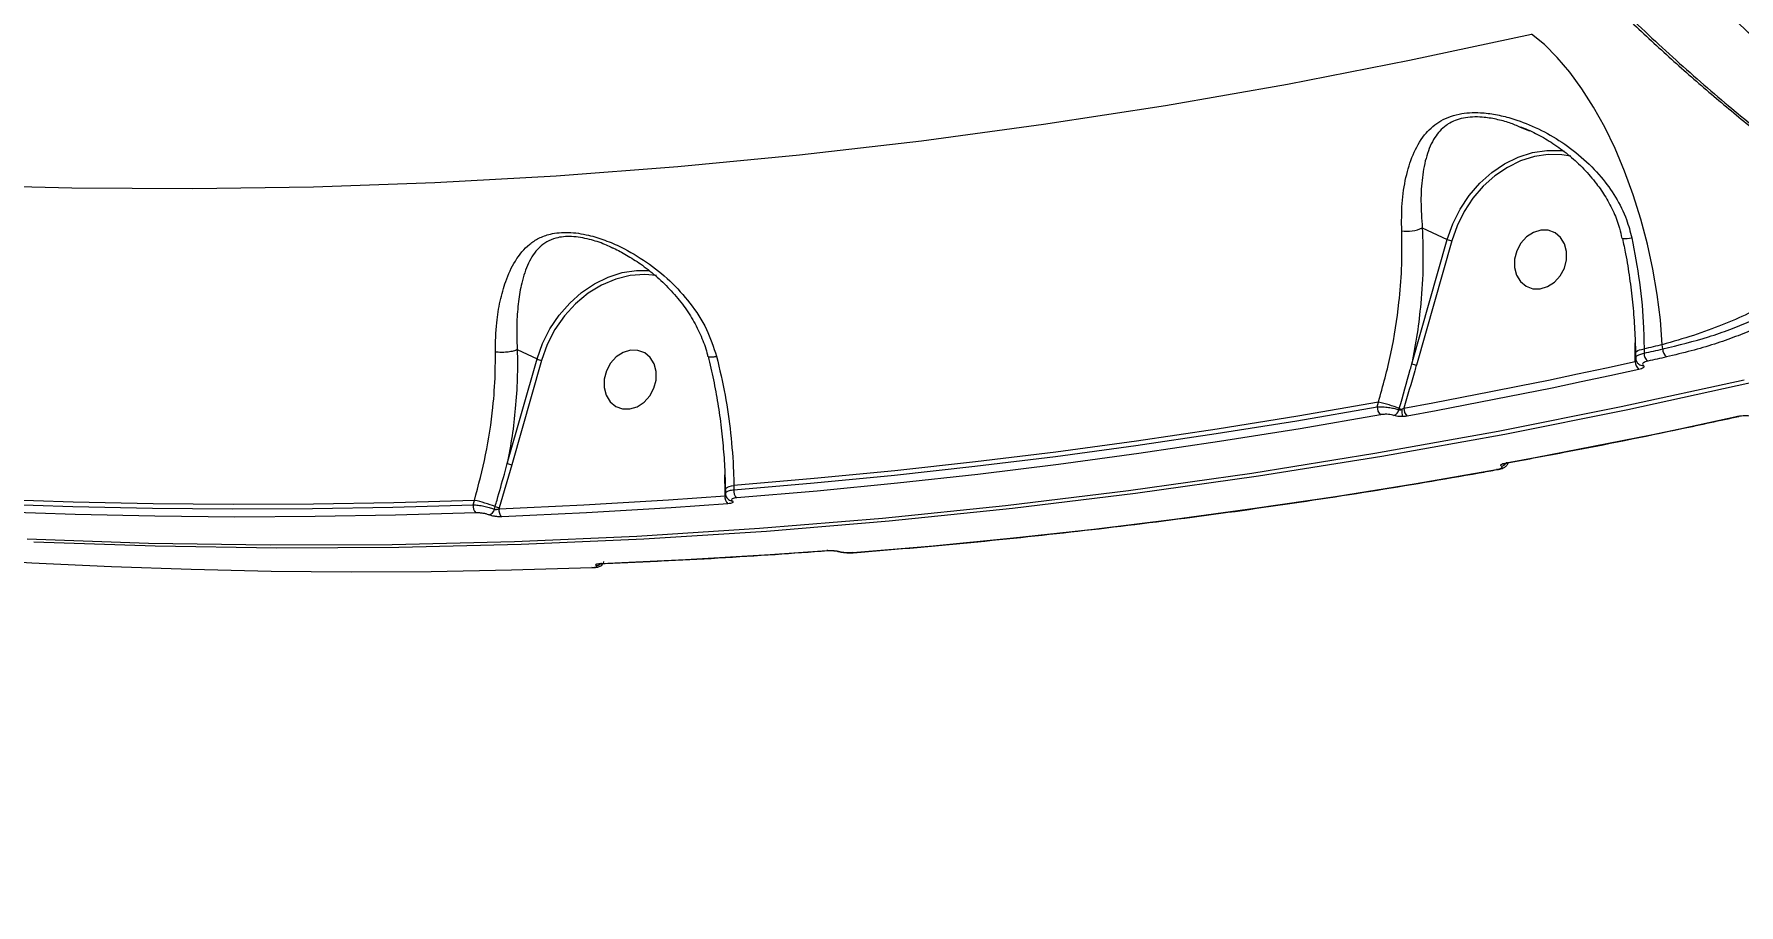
# Model space of a CAD drawing. Header units: millimetres. Extents: x -8607 to 7621, y -5747 to 4382.
# Drawn here: x 4934.5 to 5186.4, y -1204.7 to -1076 of the extents above; entities that cross this region are included whole.
import ezdxf

# ---------------------------------------------------------------- set-up
doc = ezdxf.new("R2010")
doc.units = ezdxf.units.MM
doc.layers.add('DIKOM_ОБЪЕКТ', color=7, linetype='Continuous')
doc.layers.add('DIKOM_РАЗМЕР_ОБЪЕКТА', color=7, linetype='Continuous')
doc.styles.add('style1', font='arial.ttf', dxfattribs={"width": 0.8})
doc.dimstyles.new('1-50', dxfattribs={"dimtxt": 300, "dimasz": 200, "dimexe": 100, "dimexo": 0, "dimgap": 100, "dimtad": 1, "dimtxsty": 'style1', "dimcen": 200, "dimclrd": 7, "dimclre": 7, "dimclrt": 7, "dimadec": 1, "dimazin": 2, "dimtfac": 1, "dimtmove": 0, "dimatfit": 2, "dimfxl": 0, "dimlwd": 25, "dimlwe": 18, "dimarcsym": 0})

# ---------------------------------------------------------------- blocks, each defined once
blk = doc.blocks.new('*D11')
at = {"layer": 'Defpoints', "color": 0, "transparency": 16777216}
for p in [(7619.37, -165.15), (-6826.53, -739.39), (7619.37, -5647.14)]:
    blk.add_point(p, dxfattribs=at)
at = {"layer": 'DIKOM_РАЗМЕР_ОБЪЕКТА', "color": 7, "lineweight": 18, "transparency": 16777216}
for p, q in [((7619.37, -165.15), (7619.37, -5747.14)), ((-6826.53, -739.39), (-6826.53, -5747.14))]:
    blk.add_line(p, q, dxfattribs=at)
at = {"layer": 'DIKOM_РАЗМЕР_ОБЪЕКТА', "color": 7, "lineweight": 25, "transparency": 16777216}
blk.add_line((-6626.53, -5647.14), (7419.37, -5647.14), dxfattribs=at)
at = {"layer": 'DIKOM_РАЗМЕР_ОБЪЕКТА', "color": 7, "transparency": 16777216}
for points in [[(-6626.53, -5613.8), (-6626.53, -5680.47), (-6826.53, -5647.14)], [(7419.37, -5613.8), (7419.37, -5680.47), (7619.37, -5647.14)]]:
    blk.add_solid(points, dxfattribs=at)
at = {"layer": 'DIKOM_РАЗМЕР_ОБЪЕКТА', "color": 7, "transparency": 16777216, "insert": (396.42, -5393.96), "char_height": 300, "attachment_point": 5, "style": 'style1'}
blk.add_mtext('14400', dxfattribs=at)
blk = doc.blocks.new('*D13')
at = {"layer": 'Defpoints', "color": 0, "transparency": 16777216}
for p in [(-5326.53, -191.39), (6073.47, -191.39), (6073.47, -4959.53)]:
    blk.add_point(p, dxfattribs=at)
at = {"layer": 'DIKOM_РАЗМЕР_ОБЪЕКТА', "color": 7, "lineweight": 18, "transparency": 16777216}
for p, q in [((-5326.53, -191.39), (-5326.53, -5059.53)), ((6073.47, -191.39), (6073.47, -5059.53))]:
    blk.add_line(p, q, dxfattribs=at)
at = {"layer": 'DIKOM_РАЗМЕР_ОБЪЕКТА', "color": 7, "lineweight": 25, "transparency": 16777216}
blk.add_line((-5126.53, -4959.53), (5873.47, -4959.53), dxfattribs=at)
at = {"layer": 'DIKOM_РАЗМЕР_ОБЪЕКТА', "color": 7, "transparency": 16777216}
for points in [[(-5126.53, -4926.2), (-5126.53, -4992.86), (-5326.53, -4959.53)], [(5873.47, -4926.2), (5873.47, -4992.86), (6073.47, -4959.53)]]:
    blk.add_solid(points, dxfattribs=at)
at = {"layer": 'DIKOM_РАЗМЕР_ОБЪЕКТА', "color": 7, "transparency": 16777216, "insert": (373.47, -4706.36), "char_height": 300, "attachment_point": 5, "style": 'style1'}
blk.add_mtext('11400', dxfattribs=at)

msp = doc.modelspace()

# ---------------------------------------------------------------- linework, layer by layer
at = {"layer": 'DIKOM_ОБЪЕКТ', "color": 7, "linetype": 'Continuous', "lineweight": 15}
for p, q in [((5155.477, -1090.396), (5154.069, -1089.819)), ((5139.577, -1104.655), (5143.26, -1106.392)), ((5020.143, -1107.737), (5019.705, -1107.537)), ((5138.039, -1124.737), (5143.26, -1106.392)), ((5143.922, -1106.596), (5138.7, -1124.942)), ((5169.187, -1106.229), (5169.19, -1106.233)), ((5005.874, -1122.664), (5008.795, -1124.041)), ((5171.039, -1123.571), (5171.013, -1121.661)), ((5171.095, -1123.157), (5171.097, -1123.135)), ((5171.095, -1123.157), (5171.101, -1123.878)), ((5172.338, -1122.545), (5172.343, -1123.18)), ((5175.103, -1122.563), (5175.037, -1121.943)), ((5004.402, -1139.474), (5008.795, -1124.041)), ((5009.456, -1124.246), (5005.064, -1139.679)), ((5171.039, -1123.571), (5171.099, -1123.559)), ((5171.046, -1124.426), (5171.039, -1123.571)), ((5132.916, -1131.093), (5133.106, -1130.424)), ((5136.114, -1131.562), (5136.176, -1131.342)), ((5005.064, -1139.679), (5003.221, -1146.027)), ((5036.565, -1143.747), (5036.53, -1141.135)), ((5036.622, -1143.333), (5036.623, -1143.312)), ((5036.622, -1143.333), (5036.626, -1143.896)), ((5037.864, -1142.721), (5037.869, -1143.357)), ((4999.353, -1145.571), (4999.537, -1144.926)), ((5002.496, -1146.234), (5002.607, -1145.844)), ((5036.565, -1143.747), (5036.625, -1143.735)), ((5036.569, -1144.237), (5036.565, -1143.747)), ((5003.221, -1146.027), (5003.184, -1146.157))]:
    msp.add_line(p, q, dxfattribs=at)
at = {"layer": 'DIKOM_ОБЪЕКТ', "color": 7, "linetype": 'Continuous', "lineweight": 15, "flags": 128}
for points in [[(4922.269, -1098.325), (4940.05, -1098.775), (4957.881, -1098.863), (4975.756, -1098.59), (4993.67, -1097.955), (5011.617, -1096.959), (5029.591, -1095.602), (5047.586, -1093.884), (5065.597, -1091.806), (5083.618, -1089.369), (5101.643, -1086.573), (5119.667, -1083.42), (5137.683, -1079.909), (5155.686, -1076.043)], [(5175.037, -1121.943), (5174.753, -1118.267), (5174.289, -1114.539), (5173.647, -1110.792), (5172.835, -1107.06), (5171.859, -1103.377), (5170.729, -1099.777), (5169.455, -1096.293), (5168.048, -1092.956), (5166.521, -1089.797), (5164.889, -1086.844), (5163.165, -1084.125), (5161.367, -1081.664), (5159.509, -1079.484), (5157.61, -1077.605), (5155.686, -1076.043)], [(5143.26, -1106.392), (5144.07, -1104.096), (5145.159, -1101.912), (5146.502, -1099.888), (5148.071, -1098.068), (5149.83, -1096.493), (5151.741, -1095.196), (5153.764, -1094.206), (5155.852, -1093.544), (5157.961, -1093.226), (5160.045, -1093.257), (5160.586, -1093.324)], [(5161.509, -1094.069), (5160.198, -1093.86), (5158.177, -1093.829), (5156.132, -1094.138), (5154.107, -1094.78), (5152.146, -1095.74), (5150.292, -1096.997), (5148.586, -1098.525), (5147.066, -1100.289), (5145.763, -1102.252), (5144.707, -1104.37), (5143.922, -1106.596)], [(5153.205, -1109.286), (5153.19, -1110.52), (5153.488, -1111.658), (5154.074, -1112.609), (5154.902, -1113.296), (5155.902, -1113.662), (5156.996, -1113.679), (5158.094, -1113.344), (5159.107, -1112.686), (5159.953, -1111.756), (5160.563, -1110.631), (5160.889, -1109.402), (5160.903, -1108.168), (5160.605, -1107.03), (5160.019, -1106.078), (5159.192, -1105.392), (5158.191, -1105.026), (5157.098, -1105.009), (5156, -1105.344), (5154.987, -1106.002), (5154.141, -1106.932), (5153.53, -1108.057), (5153.205, -1109.286)], [(5008.795, -1124.041), (5009.612, -1121.758), (5010.705, -1119.588), (5012.05, -1117.578), (5013.617, -1115.772), (5015.373, -1114.209), (5017.278, -1112.922), (5019.293, -1111.941), (5021.373, -1111.285), (5023.473, -1110.969), (5025.331, -1110.981)], [(5026.438, -1111.701), (5024.701, -1111.545), (5022.558, -1111.701), (5020.416, -1112.229), (5018.324, -1113.115), (5016.336, -1114.339), (5014.497, -1115.871), (5012.853, -1117.673), (5011.443, -1119.703), (5010.302, -1121.912), (5009.456, -1124.246)], [(5018.712, -1127.029), (5018.698, -1128.263), (5018.996, -1129.402), (5019.582, -1130.353), (5020.409, -1131.04), (5021.41, -1131.406), (5022.504, -1131.422), (5023.601, -1131.088), (5024.614, -1130.429), (5025.46, -1129.5), (5026.071, -1128.375), (5026.397, -1127.146), (5026.411, -1125.912), (5026.113, -1124.773), (5025.527, -1123.822), (5024.7, -1123.135), (5023.699, -1122.769), (5022.605, -1122.753), (5021.508, -1123.087), (5020.495, -1123.746), (5019.649, -1124.675), (5019.038, -1125.8), (5018.712, -1127.029)], [(5171.097, -1123.135), (5171.13, -1123.04), (5171.24, -1122.921), (5171.423, -1122.809), (5171.672, -1122.707), (5171.98, -1122.618), (5172.338, -1122.545)], [(5175.037, -1121.943), (5174.7, -1122.018), (5174.363, -1122.094), (5174.025, -1122.169), (5173.688, -1122.245), (5173.35, -1122.32), (5173.013, -1122.395), (5172.675, -1122.47), (5172.338, -1122.545)], [(5172.343, -1123.18), (5172.688, -1123.103), (5173.033, -1123.026), (5173.378, -1122.949), (5173.723, -1122.873), (5174.068, -1122.795), (5174.413, -1122.718), (5174.758, -1122.641), (5175.103, -1122.563)], [(5203.63, -1123.911), (5188.136, -1127.578), (5169.965, -1131.551), (5151.78, -1135.175), (5133.587, -1138.448), (5115.39, -1141.369), (5097.196, -1143.937), (5079.011, -1146.152), (5060.838, -1148.013), (5042.685, -1149.519), (5024.556, -1150.67), (5006.458, -1151.466), (4988.395, -1151.906), (4970.372, -1151.99), (4952.397, -1151.718), (4934.473, -1151.09)], [(5136.857, -1131.291), (5141.133, -1130.5), (5145.408, -1129.691), (5149.682, -1128.862), (5153.957, -1128.013), (5158.23, -1127.146), (5162.503, -1126.258), (5166.774, -1125.352), (5171.046, -1124.426)], [(5171.577, -1125.608), (5167.303, -1126.534), (5163.027, -1127.441), (5158.751, -1128.329), (5154.474, -1129.198), (5150.196, -1130.047), (5145.918, -1130.876), (5141.64, -1131.687), (5137.361, -1132.478)], [(5175.636, -1123.742), (5175.291, -1123.82), (5174.945, -1123.897), (5174.6, -1123.974), (5174.255, -1124.051), (5173.909, -1124.128), (5173.564, -1124.205), (5173.219, -1124.282), (5172.873, -1124.359)], [(4933.464, -1150.615), (4951.388, -1151.242), (4969.364, -1151.514), (4987.386, -1151.43), (5005.449, -1150.99), (5023.548, -1150.195), (5041.677, -1149.043), (5059.83, -1147.537), (5078.002, -1145.676), (5096.188, -1143.461), (5114.382, -1140.893), (5132.578, -1137.972), (5150.772, -1134.699), (5168.956, -1131.076), (5187.124, -1127.103)], [(5133.106, -1130.424), (5121.193, -1132.492), (5109.279, -1134.408), (5097.366, -1136.173), (5085.455, -1137.787), (5073.548, -1139.249), (5061.646, -1140.558), (5049.751, -1141.716), (5037.864, -1142.721)], [(5037.869, -1143.357), (5049.731, -1142.353), (5061.602, -1141.198), (5073.48, -1139.891), (5085.363, -1138.434), (5097.249, -1136.825), (5109.138, -1135.065), (5121.027, -1133.154), (5132.916, -1131.093)], [(5133.414, -1132.279), (5121.516, -1134.342), (5109.616, -1136.254), (5097.718, -1138.015), (5085.821, -1139.625), (5073.929, -1141.085), (5062.041, -1142.392), (5050.161, -1143.548), (5038.289, -1144.553)], [(5151.983, -1139.372), (5156.262, -1138.582), (5160.54, -1137.771), (5164.818, -1136.942), (5169.096, -1136.092), (5173.373, -1135.224), (5177.649, -1134.336), (5181.924, -1133.429), (5186.199, -1132.502)], [(5186.349, -1132.519), (5186.293, -1132.524), (5186.199, -1132.502)], [(5055.431, -1152.636), (5067.304, -1151.632), (5079.184, -1150.476), (5091.072, -1149.168), (5102.964, -1147.709), (5114.861, -1146.099), (5126.759, -1144.337), (5138.659, -1142.425), (5150.557, -1140.363)], [(5150.698, -1140.379), (5150.652, -1140.383), (5150.557, -1140.363)], [(5152.127, -1139.39), (5152.078, -1139.394), (5151.983, -1139.372)], [(5036.623, -1143.312), (5036.656, -1143.216), (5036.766, -1143.097), (5036.949, -1142.985), (5037.198, -1142.883), (5037.506, -1142.794), (5037.864, -1142.721)], [(4999.537, -1144.926), (4987.648, -1145.287), (4975.776, -1145.494), (4963.923, -1145.546), (4952.089, -1145.445), (4940.277, -1145.189), (4928.487, -1144.779), (4916.722, -1144.215), (4904.982, -1143.496)], [(4904.987, -1144.144), (4916.703, -1144.86), (4928.445, -1145.422), (4940.212, -1145.83), (4952.001, -1146.086), (4963.811, -1146.187), (4975.641, -1146.135), (4987.488, -1145.93), (4999.353, -1145.571)], [(4999.741, -1146.769), (4987.866, -1147.128), (4976.009, -1147.334), (4964.169, -1147.386), (4952.349, -1147.284), (4940.55, -1147.028), (4928.774, -1146.619), (4917.023, -1146.057), (4905.297, -1145.341)], [(5003.184, -1146.157), (5007.351, -1145.983), (5011.52, -1145.79), (5015.691, -1145.579), (5019.864, -1145.348), (5024.038, -1145.099), (5028.214, -1144.83), (5032.391, -1144.543), (5036.569, -1144.237)], [(5036.989, -1145.435), (5032.808, -1145.741), (5028.627, -1146.028), (5024.448, -1146.297), (5020.271, -1146.547), (5016.095, -1146.778), (5011.92, -1146.989), (5007.747, -1147.182), (5003.576, -1147.357)], [(4922.44, -1153.425), (4934.166, -1154.141), (4945.917, -1154.703), (4957.693, -1155.112), (4969.492, -1155.367), (4981.312, -1155.469), (4993.151, -1155.417), (5005.009, -1155.212), (5016.884, -1154.853)], [(5018.198, -1154.251), (5022.369, -1154.077), (5026.542, -1153.884), (5030.716, -1153.672), (5034.892, -1153.442), (5039.07, -1153.192), (5043.249, -1152.923), (5047.429, -1152.636), (5051.611, -1152.33)], [(5051.74, -1152.349), (5051.708, -1152.351), (5051.611, -1152.33)], [(5053.279, -1152.466), (5053.381, -1152.487), (5053.521, -1152.486)], [(5055.552, -1152.655), (5055.528, -1152.656), (5055.431, -1152.636)], [(5016.991, -1154.872), (5016.981, -1154.872), (5016.884, -1154.853)], [(5018.313, -1154.272), (5018.296, -1154.272), (5018.198, -1154.251)]]:
    msp.add_lwpolyline(points, dxfattribs=at)
at = {"layer": 'DIKOM_ОБЪЕКТ', "color": 7, "linetype": 'Continuous', "lineweight": 15}
for centre, radius, start, end in [((5137.253, -1099.705), 5.469, 262.42989, 295.15501), ((5144.644, -1103.086), 3.584, 247.28335, 258.37248), ((5169.588, -1102.903), 3.354, 263.17816, 286.31412), ((5173.862, -1123.205), 1.52, 179.05047, 229.4085), ((5176.626, -1122.584), 1.524, 179.21172, 229.45008), ((5010.179, -1120.735), 3.584, 247.28363, 258.37203), ((5139.423, -1121.431), 3.584, 247.28335, 258.37248), ((5172.555, -1124.457), 1.51, 178.82733, 229.62784), ((5172.085, -1124.157), 0.841, 230.06443, 279.58251), ((5129.079, -1149.494), 19.49, 68.64583, 78.07624), ((5134.379, -1131.176), 1.465, 176.75431, 228.8169), ((5135.014, -1131.318), 1.126, 289.30272, 347.5091), ((5137.473, -1128.069), 3.521, 248.38727, 255.06056), ((5146.327, -1131.531), 9.761, 179.64207, 185.97439), ((5138.318, -1131.371), 1.463, 176.83335, 229.12352), ((5005.786, -1136.168), 3.584, 247.28331, 258.37224), ((5151.12, -1138.848), 1.033, 278.29374, 325.86347), ((5151.515, -1138.853), 0.681, 262.08509, 293.19937), ((5039.2, -1143.562), 1.346, 171.25319, 227.40868), ((5000.631, -1145.819), 1.302, 169.02629, 226.84524), ((4995.51, -1163.996), 19.49, 68.64577, 78.076), ((5004.026, -1142.213), 3.898, 248.64577, 258.076), ((5037.89, -1144.446), 1.338, 171.0196, 227.66337), ((5037.612, -1144.167), 0.83, 231.70439, 271.84467), ((5001.429, -1145.998), 1.092, 282.07446, 347.49374), ((5004.46, -1146.403), 1.3, 169.08631, 227.18371), ((5017.527, -1153.577), 0.977, 270.7429, 312.72399)]:
    msp.add_arc(centre, radius, start, end, dxfattribs=at)
for points, knots in [([(5241.501, -1113.097), (5239.193, -1111.959), (5233.138, -1108.974), (5223.251, -1103.2), (5212.147, -1095.757), (5201.305, -1087.524), (5191.051, -1078.882), (5181.114, -1069.708), (5171.612, -1060.202), (5161.585, -1049.399), (5151.068, -1037.17), (5140.296, -1023.615), (5129.964, -1009.634), (5120.357, -995.734), (5111.203, -981.636), (5102.592, -967.577), (5093.655, -952.134), (5084.454, -935.229), (5075.23, -917.104), (5066.573, -898.948), (5058.697, -881.358), (5051.358, -863.924), (5044.608, -846.898), (5037.861, -828.805), (5031.182, -809.641), (5024.764, -789.756), (5018.936, -770.229), (5013.819, -751.662), (5009.228, -733.571), (5005.174, -716.182), (5001.19, -697.455), (4997.385, -677.431), (4993.953, -656.547), (4991.142, -636.374), (4988.972, -617.489), (4987.324, -599.371), (4986.166, -582.214), (4985.383, -564.285), (4985.073, -545.683), (4985.342, -526.867), (4986.157, -509.041), (4987.428, -492.672), (4989.122, -477.267), (4991.178, -462.968), (4993.621, -449.096), (4995.588, -440.339), (4996.59, -435.875)], [0, 0, 0, 0, 0.0156509, 0.0410528, 0.0664547, 0.0899044, 0.1133542, 0.1348277, 0.1563011, 0.1771003, 0.2025022, 0.227904, 0.2513538, 0.2748036, 0.2962771, 0.3177505, 0.3385497, 0.3639515, 0.3893534, 0.4128032, 0.436253, 0.4577264, 0.4791999, 0.4999991, 0.5244807, 0.5489623, 0.5715463, 0.5941304, 0.614795, 0.6354597, 0.6554668, 0.6808687, 0.7062706, 0.7297205, 0.7531703, 0.7746438, 0.7961173, 0.8169165, 0.8423185, 0.8677204, 0.8911702, 0.9146201, 0.9360936, 0.9575671, 0.9783663, 1, 1, 1, 1]), ([(4986.472, -552.933), (4986.485, -554.356), (4986.533, -559.202), (4986.785, -567.602), (4987.22, -578.102), (4987.826, -588.682), (4988.587, -599.312), (4989.507, -609.994), (4990.584, -620.733), (4991.819, -631.533), (4993.212, -642.396), (4994.763, -653.325), (4996.473, -664.324), (4998.343, -675.395), (5000.372, -686.543), (5002.561, -697.757), (5004.9, -709.001), (5007.383, -720.227), (5010.001, -731.406), (5012.753, -742.532), (5015.641, -753.61), (5018.664, -764.644), (5021.823, -775.639), (5025.12, -786.596), (5028.554, -797.519), (5032.128, -808.411), (5035.843, -819.276), (5039.698, -830.111), (5043.683, -840.888), (5047.781, -851.561), (5051.981, -862.094), (5056.275, -872.473), (5060.665, -882.706), (5065.154, -892.795), (5069.742, -902.746), (5074.431, -912.56), (5079.221, -922.241), (5084.115, -931.79), (5089.114, -941.211), (5094.219, -950.505), (5099.421, -959.655), (5104.699, -968.625), (5110.033, -977.377), (5115.414, -985.897), (5120.841, -994.187), (5126.319, -1002.251), (5131.847, -1010.093), (5137.428, -1017.716), (5143.063, -1025.12), (5148.754, -1032.307), (5154.503, -1039.281), (5160.312, -1046.043), (5166.173, -1052.583), (5172.067, -1058.881), (5177.97, -1064.909), (5183.868, -1070.651), (5189.76, -1076.108), (5195.646, -1081.281), (5201.53, -1086.173), (5207.412, -1090.786), (5213.296, -1095.122), (5219.182, -1099.18), (5225.071, -1102.963), (5230.967, -1106.471), (5236.865, -1109.7), (5242.75, -1112.644), (5248.599, -1115.288), (5254.391, -1117.621), (5260.121, -1119.644), (5265.79, -1121.355), (5271.404, -1122.767), (5276.955, -1123.842), (5280.875, -1124.468), (5282.925, -1124.645), (5283.163, -1124.665)], [0, 0, 0, 0, 0.0059499, 0.0202659, 0.0345856, 0.0488331, 0.0630148, 0.0771469, 0.0912455, 0.1053268, 0.1194068, 0.1334984, 0.1476157, 0.1617745, 0.175991, 0.1902813, 0.2046031, 0.2188715, 0.2330691, 0.2472125, 0.2613176, 0.2754007, 0.2894778, 0.3035636, 0.3176702, 0.3318138, 0.3460103, 0.360276, 0.3745994, 0.3888977, 0.4031156, 0.4172745, 0.4313905, 0.4454798, 0.4595585, 0.4736427, 0.4877431, 0.5018758, 0.5160569, 0.5303024, 0.5446202, 0.5589362, 0.5731791, 0.5873583, 0.6014901, 0.6155905, 0.6296758, 0.6437619, 0.6578611, 0.671988, 0.6861586, 0.7003889, 0.7146946, 0.729019, 0.7432924, 0.7574974, 0.77165, 0.7857663, 0.7998623, 0.8139538, 0.8280547, 0.8421777, 0.8563383, 0.8705523, 0.8848352, 0.8991641, 0.9134616, 0.9276801, 0.9418369, 0.9559474, 0.9700269, 0.9840907, 0.9981542, 1, 1, 1, 1]), ([(4986.941, -552.512), (4987.015, -556.582), (4987.184, -565.827), (4987.829, -580.534), (4988.896, -596.971), (4990.396, -614.034), (4992.392, -632.071), (4994.794, -650.027), (4997.463, -667.141), (5000.24, -682.976), (5003.304, -698.819), (5006.821, -715.368), (5010.854, -732.696), (5015.365, -750.511), (5020.266, -768.357), (5025.523, -786.098), (5030.805, -802.735), (5036.189, -818.666), (5041.792, -834.331), (5047.832, -850.277), (5054.363, -866.548), (5061.365, -883.023), (5068.679, -899.262), (5076.254, -915.14), (5083.634, -929.786), (5090.958, -943.585), (5098.362, -956.866), (5106.12, -970.088), (5114.244, -983.212), (5122.548, -995.913), (5131.749, -1009.224), (5141.869, -1022.944), (5151.458, -1035), (5159.68, -1044.704), (5167.144, -1053.088), (5175.337, -1061.761), (5184.464, -1070.763), (5193.844, -1079.318), (5203.479, -1087.37), (5213.149, -1094.71), (5222.275, -1100.932), (5230.821, -1106.152), (5239.547, -1110.914), (5248.974, -1115.344), (5259.064, -1119.227), (5269.043, -1122.132), (5277.184, -1123.911), (5281.923, -1124.358), (5283.439, -1124.501)], [0, 0, 0, 0, 0.0168943, 0.038382, 0.059907, 0.0829258, 0.1059905, 0.1305417, 0.1525356, 0.1718372, 0.1911658, 0.2129955, 0.2348644, 0.2571417, 0.2809258, 0.303147, 0.3254096, 0.3454084, 0.3654373, 0.387267, 0.4091359, 0.4314132, 0.4551972, 0.4774185, 0.4996811, 0.5196799, 0.5397087, 0.5611985, 0.5827256, 0.6043759, 0.6260642, 0.653416, 0.6808448, 0.6974034, 0.7139791, 0.7354689, 0.7569959, 0.7800191, 0.8030881, 0.826337, 0.8496332, 0.8689282, 0.8882503, 0.9131599, 0.9380695, 0.9630373, 0.9881824, 1, 1, 1, 1]), ([(5163.169, -1067.081), (5163.638, -1067.561), (5166.069, -1070.053), (5170.478, -1074.293), (5176.385, -1079.777), (5182.287, -1084.961), (5188.187, -1089.845), (5192.43, -1093.227), (5194.707, -1094.9), (5195.016, -1095.127)], [0, 0, 0, 0, 0.0444669, 0.2305689, 0.416249, 0.6012942, 0.7858975, 0.9708698, 1, 1, 1, 1]), ([(5163.807, -1067.23), (5164.146, -1067.571), (5165.844, -1069.277), (5170.264, -1073.621), (5177.087, -1079.987), (5186, -1087.764), (5192.182, -1092.568), (5195.625, -1095.244)], [0, 0, 0, 0, 0.0321659, 0.1608352, 0.4182088, 0.675957, 1, 1, 1, 1]), ([(5136.532, -1105.126), (5136.525, -1103.75), (5136.51, -1100.954), (5137.087, -1097.2), (5138.117, -1093.788), (5139.654, -1091.021), (5141.521, -1089.248), (5143.353, -1088.296), (5145.368, -1087.694), (5147.808, -1087.556), (5150.412, -1087.884), (5153.152, -1088.549), (5156.342, -1089.77), (5159.853, -1091.7), (5163.153, -1094.152), (5165.97, -1096.98), (5168.215, -1100.104), (5169.745, -1103.131), (5170.295, -1105.225), (5170.53, -1106.122)], [0, 0, 0, 0, 0.0747582, 0.1519095, 0.2273908, 0.3051764, 0.3688496, 0.4010394, 0.4343296, 0.4904571, 0.5278011, 0.5660845, 0.6301027, 0.6957657, 0.7637287, 0.8332237, 0.8928272, 0.9540615, 1, 1, 1, 1]), ([(5154.069, -1089.819), (5153.546, -1089.589), (5152.398, -1089.085), (5150.489, -1088.599), (5148.154, -1088.221), (5145.559, -1088.32), (5143.907, -1088.987), (5142.486, -1089.948), (5141.213, -1091.403), (5140.131, -1093.989), (5139.525, -1097.158), (5139.298, -1100.701), (5139.484, -1103.326), (5139.577, -1104.655)], [0, 0, 0, 0, 0.0512857, 0.1126123, 0.1754023, 0.264114, 0.3517419, 0.3675734, 0.4721718, 0.6013298, 0.7347898, 0.8657345, 1, 1, 1, 1]), ([(5154.095, -1089.751), (5154.258, -1089.809), (5155.221, -1090.151), (5156.937, -1091.006), (5159.217, -1092.365), (5161.412, -1094.024), (5163.476, -1095.948), (5165.24, -1098.003), (5166.746, -1100.145), (5167.884, -1102.346), (5168.676, -1104.412), (5168.945, -1105.737), (5169.052, -1106.261)], [0, 0, 0, 0, 0.0222255, 0.1316812, 0.2457674, 0.3646517, 0.4871115, 0.6110194, 0.7154896, 0.825382, 0.9308827, 1, 1, 1, 1]), ([(5199.399, -1102.204), (5199.809, -1103.079), (5200.637, -1104.845), (5200.812, -1107.16), (5200.478, -1109.136), (5199.836, -1110.784), (5198.831, -1112.408), (5197.472, -1113.978), (5195.784, -1115.478), (5193.776, -1116.91), (5191.429, -1118.284), (5188.786, -1119.572), (5185.887, -1120.762), (5182.742, -1121.853), (5179.338, -1122.864), (5176.873, -1123.449), (5175.636, -1123.742)], [0, 0, 0, 0, 0.10012, 0.2018927, 0.2670866, 0.3327346, 0.3998168, 0.4673953, 0.5327955, 0.5986549, 0.6659611, 0.7337666, 0.7991438, 0.8649761, 0.9322411, 1, 1, 1, 1]), ([(5002.633, -1122.994), (5002.666, -1121.531), (5002.728, -1118.877), (5003.311, -1115.44), (5004.172, -1112.339), (5005.504, -1109.439), (5007.185, -1107.377), (5009.032, -1106.157), (5010.883, -1105.463), (5013.391, -1105.225), (5016.218, -1105.647), (5018.849, -1106.461), (5021.758, -1107.72), (5025.042, -1109.663), (5028.485, -1112.434), (5031.501, -1115.759), (5033.945, -1119.496), (5034.871, -1122.296), (5035.318, -1123.649)], [0, 0, 0, 0, 0.0785517, 0.1424077, 0.2076086, 0.2856911, 0.3665348, 0.4050987, 0.4448429, 0.4974371, 0.549685, 0.5917849, 0.6349331, 0.7063605, 0.7797217, 0.8533218, 0.9291388, 1, 1, 1, 1]), ([(5133.106, -1130.424), (5133.764, -1128.029), (5135.097, -1123.171), (5136.109, -1116.526), (5136.612, -1110.451), (5136.56, -1106.996), (5136.532, -1105.126)], [0, 0, 0, 0, 0.2848617, 0.5777505, 0.7715673, 1, 1, 1, 1]), ([(5139.577, -1104.655), (5139.639, -1106.467), (5139.762, -1110.121), (5139.433, -1115.389), (5138.863, -1120.288), (5138.314, -1123.249), (5138.039, -1124.737)], [0, 0, 0, 0, 0.2794484, 0.5634184, 0.7807131, 1, 1, 1, 1]), ([(5199.48, -1104.579), (5199.54, -1105.018), (5199.687, -1106.096), (5199.131, -1107.863), (5198.024, -1109.834), (5196.299, -1111.796), (5193.994, -1113.719), (5191.145, -1115.582), (5187.792, -1117.362), (5183.953, -1119.028), (5179.721, -1120.58), (5176.597, -1121.489), (5175.037, -1121.943)], [0, 0, 0, 0, 0.0707954, 0.1737097, 0.2769424, 0.3798565, 0.4831225, 0.5867105, 0.6899765, 0.7932104, 0.896766, 1, 1, 1, 1]), ([(5019.705, -1107.537), (5019.407, -1107.396), (5018.388, -1106.914), (5016.423, -1106.287), (5013.863, -1105.838), (5011.69, -1106.058), (5010.175, -1106.7), (5009.449, -1107.259), (5008.444, -1108.234), (5007.414, -1109.849), (5006.527, -1112.573), (5006.008, -1115.527), (5005.751, -1118.778), (5005.78, -1121.259), (5005.87, -1122.663), (5005.87, -1122.664)], [0, 0, 0, 0, 0.0287768, 0.0983676, 0.1794329, 0.2599143, 0.3187689, 0.3802599, 0.3834057, 0.5127509, 0.6474688, 0.7561698, 0.8667358, 0.9999321, 1, 1, 1, 1]), ([(5019.712, -1107.52), (5019.836, -1107.571), (5020.625, -1107.895), (5022.096, -1108.712), (5024.19, -1110.034), (5026.34, -1111.71), (5028.421, -1113.691), (5030.284, -1115.877), (5031.846, -1118.218), (5033.042, -1120.649), (5033.764, -1122.475), (5033.975, -1123.502), (5034.011, -1123.676)], [0, 0, 0, 0, 0.0179761, 0.1143308, 0.2239023, 0.3495405, 0.4794665, 0.6100939, 0.7365955, 0.8581111, 0.9759801, 1, 1, 1, 1]), ([(5169.138, -1106.244), (5169.301, -1107.002), (5169.713, -1108.931), (5170.215, -1112.084), (5170.662, -1115.668), (5170.937, -1119.235), (5171.064, -1121.736), (5171.053, -1123.01), (5171.052, -1123.137)], [0, 0, 0, 0, 0.1354928, 0.3446443, 0.5550927, 0.7661263, 0.9767558, 1, 1, 1, 1]), ([(5170.53, -1106.122), (5170.943, -1108.305), (5171.779, -1112.734), (5172.26, -1118.277), (5172.319, -1121.515), (5172.338, -1122.545)], [0, 0, 0, 0, 0.3984801, 0.8085148, 1, 1, 1, 1]), ([(5175.103, -1122.563), (5177.421, -1121.991), (5180.928, -1121.125), (5185.054, -1119.689), (5188.864, -1118.139), (5192.135, -1116.408), (5194.791, -1114.533), (5197.023, -1112.571), (5198.527, -1110.483), (5199.295, -1108.832), (5199.398, -1108.224), (5199.406, -1108.176)], [0, 0, 0, 0, 0.1781984, 0.2696202, 0.361714, 0.5399121, 0.6313601, 0.723488, 0.9010287, 0.9921367, 1, 1, 1, 1]), ([(4999.537, -1144.926), (5000.135, -1142.692), (5001.35, -1138.16), (5002.268, -1131.857), (5002.64, -1126.775), (5002.635, -1124.09), (5002.633, -1122.994)], [0, 0, 0, 0, 0.3072584, 0.6233184, 0.8463529, 1, 1, 1, 1]), ([(5005.87, -1122.664), (5005.686, -1122.74), (5005.318, -1122.893), (5004.536, -1123.034), (5003.69, -1123.087), (5003.091, -1123.055), (5002.753, -1123.013), (5002.674, -1123.001), (5002.633, -1122.994)], [0, 0, 0, 0, 0.231622, 0.4632441, 0.6948665, 0.9264897, 0.9610341, 1, 1, 1, 1]), ([(5005.874, -1122.664), (5005.888, -1124.083), (5005.916, -1126.937), (5005.627, -1131.212), (5005.144, -1135.41), (5004.65, -1138.115), (5004.402, -1139.474)], [0, 0, 0, 0, 0.2595447, 0.5218385, 0.7598795, 1, 1, 1, 1]), ([(5005.87, -1122.664), (5005.871, -1122.664), (5005.872, -1122.663), (5005.874, -1122.664), (5005.874, -1122.664)], [0, 0, 0, 0, 0.6212169, 1, 1, 1, 1]), ([(5171.113, -1123.877), (5171.109, -1123.869), (5171.063, -1123.776), (5171.244, -1123.589), (5171.65, -1123.348), (5172.112, -1123.236), (5172.343, -1123.18)], [0, 0, 0, 0, 0.0303017, 0.3536886, 0.6767963, 1, 1, 1, 1]), ([(5034.059, -1123.668), (5034.135, -1123.956), (5034.507, -1125.372), (5035.045, -1127.998), (5035.661, -1131.522), (5036.126, -1135.091), (5036.435, -1138.654), (5036.584, -1141.407), (5036.582, -1142.937), (5036.582, -1143.314)], [0, 0, 0, 0, 0.0451885, 0.2219071, 0.4002351, 0.5798304, 0.7602283, 0.9408352, 1, 1, 1, 1]), ([(5034.117, -1123.653), (5034.116, -1123.671), (5034.113, -1123.73), (5034.397, -1123.753), (5034.816, -1123.722), (5035.154, -1123.675), (5035.279, -1123.655), (5035.318, -1123.649)], [0, 0, 0, 0, 0.1511696, 0.4859556, 0.8207427, 0.9446646, 1, 1, 1, 1]), ([(5035.318, -1123.649), (5035.763, -1125.557), (5036.635, -1129.302), (5037.447, -1135.05), (5037.798, -1139.51), (5037.85, -1142.046), (5037.864, -1142.721)], [0, 0, 0, 0, 0.3028924, 0.5944611, 0.8920287, 1, 1, 1, 1]), ([(5136.176, -1131.342), (5136.727, -1129.429), (5137.359, -1127.231), (5137.961, -1125.023), (5138.039, -1124.737)], [0, 0, 0, 0, 0.87076868, 1, 1, 1, 1]), ([(5138.7, -1124.942), (5138.619, -1125.226), (5138.011, -1127.344), (5137.393, -1129.459), (5136.857, -1131.291)], [0, 0, 0, 0, 0.13436532, 1, 1, 1, 1]), ([(5171.046, -1124.426), (5171.094, -1124.409), (5171.161, -1124.386), (5171.199, -1124.353), (5171.209, -1124.343)], [0, 0, 0, 0, 0.7091329, 1, 1, 1, 1]), ([(5171.111, -1123.877), (5171.108, -1123.897), (5171.08, -1124.07), (5171.203, -1124.379), (5171.379, -1124.665), (5171.517, -1124.766), (5171.552, -1124.791)], [0, 0, 0, 0, 0.0554223, 0.4866029, 0.869279, 1, 1, 1, 1]), ([(5172.225, -1124.986), (5172.234, -1124.994), (5172.3, -1125.053), (5172.35, -1125.174), (5172.248, -1125.342), (5171.99, -1125.498), (5171.715, -1125.571), (5171.577, -1125.608)], [0, 0, 0, 0, 0.0372896, 0.2782363, 0.5190458, 0.7595575, 1, 1, 1, 1]), ([(5172.873, -1124.359), (5172.736, -1124.396), (5172.461, -1124.47), (5172.203, -1124.627), (5172.101, -1124.798), (5172.151, -1124.919), (5172.217, -1124.978), (5172.225, -1124.986)], [0, 0, 0, 0, 0.2404748, 0.4810174, 0.7218885, 0.9628789, 1, 1, 1, 1]), ([(5132.916, -1131.093), (5132.993, -1131.091), (5133.317, -1131.084), (5133.949, -1131.111), (5134.772, -1131.211), (5135.54, -1131.364), (5135.922, -1131.496), (5136.114, -1131.562)], [0, 0, 0, 0, 0.07489081, 0.3151648, 0.54513265, 0.77149545, 1, 1, 1, 1]), ([(5135.386, -1132.381), (5135.27, -1132.345), (5135.037, -1132.272), (5134.565, -1132.215), (5134.056, -1132.205), (5133.665, -1132.237), (5133.462, -1132.271), (5133.414, -1132.279)], [0, 0, 0, 0, 0.2249539, 0.4495811, 0.6803277, 0.9238133, 1, 1, 1, 1]), ([(5136.618, -1132.547), (5136.48, -1132.546), (5136.18, -1132.544), (5135.735, -1132.49), (5135.503, -1132.417), (5135.386, -1132.381)], [0, 0, 0, 0, 0.2986226, 0.6490483, 1, 1, 1, 1]), ([(5136.114, -1131.562), (5136.146, -1131.568), (5136.186, -1131.576), (5136.286, -1131.568), (5136.406, -1131.541), (5136.514, -1131.494), (5136.565, -1131.471)], [0, 0, 0, 0, 0.26183799, 0.32100364, 0.67157227, 1, 1, 1, 1]), ([(5136.565, -1131.471), (5136.638, -1131.432), (5136.741, -1131.377), (5136.831, -1131.31), (5136.857, -1131.291)], [0, 0, 0, 0, 0.7053791, 1, 1, 1, 1]), ([(5137.361, -1132.478), (5137.294, -1132.489), (5137.064, -1132.528), (5136.804, -1132.539), (5136.618, -1132.547)], [0, 0, 0, 0, 0.2879215, 1, 1, 1, 1]), ([(5152.127, -1139.39), (5155.092, -1138.84), (5163.688, -1137.245), (5175.097, -1134.952), (5183.536, -1133.127), (5186.349, -1132.519)], [0, 0, 0, 0, 0.2597937, 0.753205, 1, 1, 1, 1]), ([(5186.199, -1132.502), (5186.221, -1132.498), (5186.391, -1132.461), (5186.746, -1132.41), (5187.257, -1132.383), (5187.744, -1132.401), (5187.986, -1132.451), (5188.107, -1132.475)], [0, 0, 0, 0, 0.0372318, 0.2778758, 0.5185808, 0.7592337, 1, 1, 1, 1]), ([(5002.607, -1145.844), (5002.697, -1145.525), (5003.151, -1143.931), (5003.762, -1141.811), (5004.258, -1140.002), (5004.402, -1139.474)], [0, 0, 0, 0, 0.1504218, 0.7521282, 1, 1, 1, 1]), ([(5055.552, -1152.655), (5058.51, -1152.415), (5067.087, -1151.72), (5081.297, -1150.335), (5098.181, -1148.4), (5115.074, -1146.156), (5131.675, -1143.652), (5143.55, -1141.657), (5149.792, -1140.541), (5150.698, -1140.379)], [0, 0, 0, 0, 0.0934434, 0.2709077, 0.448374, 0.6258411, 0.8033092, 0.9714394, 1, 1, 1, 1]), ([(5150.557, -1140.363), (5150.709, -1140.33), (5151.012, -1140.265), (5151.291, -1140.134), (5151.402, -1139.995), (5151.313, -1139.911), (5151.269, -1139.87)], [0, 0, 0, 0, 0.2566213, 0.5136595, 0.7612227, 1, 1, 1, 1]), ([(5150.694, -1140.377), (5150.734, -1140.37), (5151.058, -1140.318), (5151.479, -1140.19), (5151.937, -1139.906), (5152.202, -1139.6), (5152.249, -1139.392), (5152.264, -1139.328)], [0, 0, 0, 0, 0.05602256, 0.45162356, 0.71235455, 0.91217481, 1, 1, 1, 1]), ([(5151.269, -1139.87), (5151.227, -1139.832), (5151.143, -1139.755), (5151.214, -1139.633), (5151.356, -1139.561), (5151.422, -1139.528)], [0, 0, 0, 0, 0.35095867, 0.70139132, 1, 1, 1, 1]), ([(5151.422, -1139.528), (5151.464, -1139.511), (5151.613, -1139.451), (5151.829, -1139.405), (5151.983, -1139.372)], [0, 0, 0, 0, 0.28792131, 1, 1, 1, 1]), ([(5151.78, -1139.481), (5151.778, -1139.482), (5151.775, -1139.483), (5151.782, -1139.48), (5151.787, -1139.478)], [0, 0, 0, 0, 0.3367662, 1, 1, 1, 1]), ([(5151.783, -1139.48), (5151.797, -1139.474), (5151.827, -1139.462), (5151.945, -1139.426), (5152.068, -1139.403), (5152.133, -1139.391)], [0, 0, 0, 0, 0.2803509, 0.6223189, 1, 1, 1, 1]), ([(5036.639, -1143.896), (5036.635, -1143.888), (5036.588, -1143.802), (5036.769, -1143.649), (5037.177, -1143.462), (5037.638, -1143.392), (5037.869, -1143.357)], [0, 0, 0, 0, 0.0327607, 0.3548031, 0.6775603, 1, 1, 1, 1]), ([(4999.353, -1145.571), (4999.408, -1145.575), (4999.704, -1145.594), (5000.303, -1145.664), (5001.129, -1145.818), (5001.911, -1146.015), (5002.301, -1146.161), (5002.496, -1146.234)], [0, 0, 0, 0, 0.0547627, 0.2944094, 0.5301252, 0.7646885, 1, 1, 1, 1]), ([(5036.639, -1143.896), (5036.646, -1144.015), (5036.66, -1144.259), (5036.844, -1144.571), (5037, -1144.755), (5037.096, -1144.815), (5037.099, -1144.817)], [0, 0, 0, 0, 0.3169627, 0.6483278, 0.9871616, 1, 1, 1, 1]), ([(5037.639, -1144.996), (5037.648, -1145.004), (5037.713, -1145.059), (5037.763, -1145.162), (5037.661, -1145.288), (5037.402, -1145.388), (5037.127, -1145.419), (5036.989, -1145.435)], [0, 0, 0, 0, 0.0385716, 0.2780899, 0.5183557, 0.7592314, 1, 1, 1, 1]), ([(5038.289, -1144.553), (5038.151, -1144.569), (5037.876, -1144.601), (5037.617, -1144.702), (5037.515, -1144.83), (5037.564, -1144.934), (5037.63, -1144.989), (5037.639, -1144.996)], [0, 0, 0, 0, 0.240665, 0.4814361, 0.721633, 0.9612014, 1, 1, 1, 1]), ([(5001.658, -1147.066), (5001.54, -1147.023), (5001.305, -1146.937), (5000.829, -1146.839), (5000.324, -1146.777), (4999.957, -1146.763), (4999.775, -1146.768), (4999.741, -1146.769)], [0, 0, 0, 0, 0.2340719, 0.4679654, 0.7039629, 0.944859, 1, 1, 1, 1]), ([(5003.576, -1147.357), (5003.542, -1147.358), (5003.359, -1147.363), (5002.991, -1147.351), (5002.486, -1147.29), (5002.01, -1147.193), (5001.775, -1147.108), (5001.658, -1147.066)], [0, 0, 0, 0, 0.0557734, 0.2968037, 0.5326623, 0.7662387, 1, 1, 1, 1]), ([(5002.496, -1146.234), (5002.536, -1146.246), (5002.617, -1146.271), (5002.788, -1146.268), (5002.97, -1146.236), (5003.103, -1146.193), (5003.171, -1146.163), (5003.184, -1146.157)], [0, 0, 0, 0, 0.2178619, 0.443589, 0.6835988, 0.9397725, 1, 1, 1, 1]), ([(5018.313, -1154.272), (5021.263, -1154.147), (5029.814, -1153.784), (5040.956, -1153.135), (5049.153, -1152.538), (5051.734, -1152.35)], [0, 0, 0, 0, 0.2651057, 0.7685773, 1, 1, 1, 1]), ([(5051.611, -1152.33), (5051.637, -1152.328), (5051.809, -1152.316), (5052.167, -1152.309), (5052.676, -1152.337), (5053.16, -1152.396), (5053.401, -1152.456), (5053.521, -1152.486)], [0, 0, 0, 0, 0.0426165, 0.282457, 0.5216215, 0.7607575, 1, 1, 1, 1]), ([(5051.74, -1152.351), (5051.782, -1152.348), (5051.922, -1152.336), (5052.236, -1152.335), (5052.642, -1152.357), (5052.991, -1152.401), (5053.208, -1152.446), (5053.263, -1152.462), (5053.278, -1152.467)], [0, 0, 0, 0, 0.0904624, 0.2974095, 0.5270218, 0.7592378, 0.9321551, 1, 1, 1, 1]), ([(5053.29, -1152.465), (5053.317, -1152.474), (5053.537, -1152.548), (5054.02, -1152.623), (5054.757, -1152.679), (5055.312, -1152.684), (5055.565, -1152.65), (5055.614, -1152.643)], [0, 0, 0, 0, 0.0443643, 0.35649, 0.6364104, 0.9306406, 1, 1, 1, 1]), ([(5053.521, -1152.486), (5053.642, -1152.515), (5053.882, -1152.575), (5054.367, -1152.633), (5054.876, -1152.658), (5055.233, -1152.651), (5055.406, -1152.638), (5055.431, -1152.636)], [0, 0, 0, 0, 0.23938725, 0.47867034, 0.71791458, 0.95771085, 1, 1, 1, 1]), ([(5016.884, -1154.853), (5017.025, -1154.844), (5017.307, -1154.826), (5017.57, -1154.758), (5017.669, -1154.67), (5017.612, -1154.597), (5017.547, -1154.559), (5017.54, -1154.555)], [0, 0, 0, 0, 0.2457883, 0.4917905, 0.7342879, 0.9715254, 1, 1, 1, 1]), ([(5016.991, -1154.87), (5017.026, -1154.87), (5017.321, -1154.864), (5017.699, -1154.812), (5018.163, -1154.652), (5018.482, -1154.366), (5018.646, -1154.13), (5018.663, -1153.986), (5018.665, -1153.969)], [0, 0, 0, 0, 0.047674, 0.3996298, 0.6469304, 0.8140546, 0.9780045, 1, 1, 1, 1]), ([(5017.54, -1154.555), (5017.533, -1154.551), (5017.468, -1154.513), (5017.412, -1154.44), (5017.51, -1154.349), (5017.774, -1154.28), (5018.057, -1154.261), (5018.198, -1154.251)], [0, 0, 0, 0, 0.027856, 0.2650195, 0.5077103, 0.7539625, 1, 1, 1, 1]), ([(5017.97, -1154.307), (5017.969, -1154.307), (5017.962, -1154.31), (5017.994, -1154.301), (5018.081, -1154.289), (5018.201, -1154.276), (5018.297, -1154.274), (5018.317, -1154.273)], [0, 0, 0, 0, 0.0177692, 0.2310758, 0.5225975, 0.903329, 1, 1, 1, 1])]:
    msp.add_open_spline(points, degree=3, knots=knots, dxfattribs=at)

# ---------------------------------------------------------------- dimensions: what is measured, and where the dimension line sits
at = {"layer": 'DIKOM_РАЗМЕР_ОБЪЕКТА'}
dim = msp.add_linear_dim(base=(7619.366, -5647.135), p1=(-6826.527, -739.391), p2=(7619.366, -165.147), text='14400', dimstyle='1-50', dxfattribs=at)
dim.commit()
dim.dimension.update_dxf_attribs({"geometry": '*D11', "text_midpoint": (396.419, -5647.135), "dimtype": 160})
dim = msp.add_linear_dim(base=(6073.473, -4959.53), p1=(-5326.527, -191.391), p2=(6073.473, -191.391), dimstyle='1-50', dxfattribs=at)
dim.commit()
dim.dimension.update_dxf_attribs({"geometry": '*D13', "text_midpoint": (373.473, -4959.53), "dimtype": 160})

doc.saveas('drawing.dxf')
